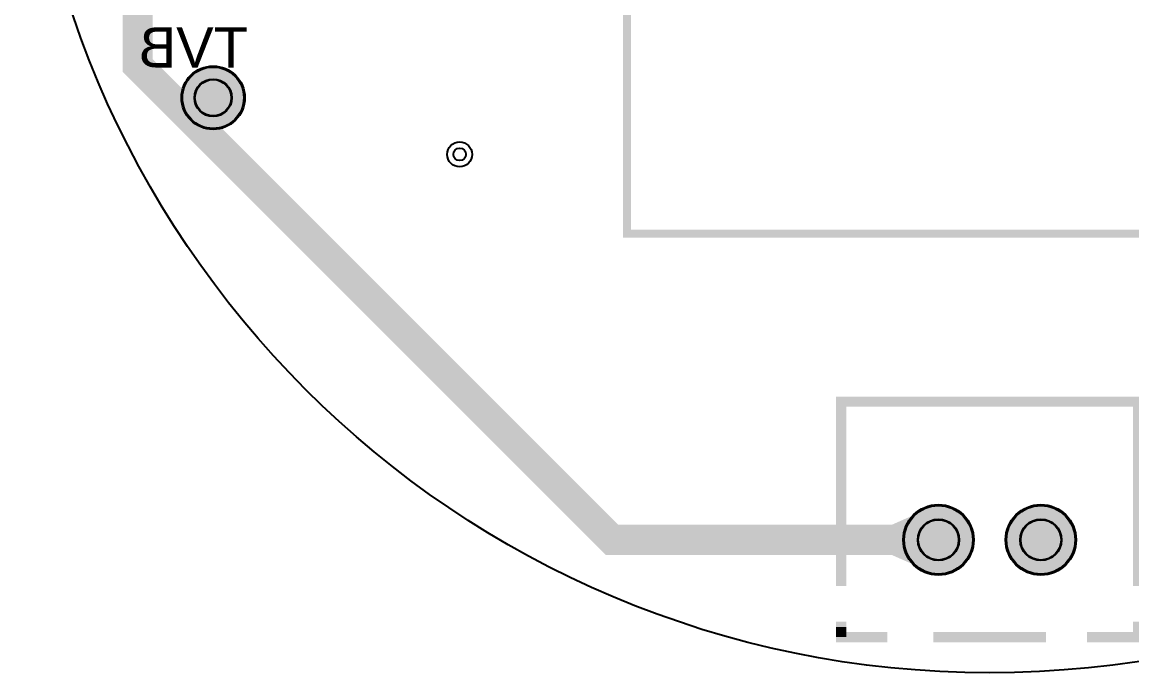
# Model space of a CAD drawing. Header units: millimetres. Extents: x -24 to 24, y -24 to 24.
# Drawn here: x -24 to 3.53, y -24 to -7.85 of the extents above; entities that cross this region are included whole.
import ezdxf

# ---------------------------------------------------------------- set-up
doc = ezdxf.new("R2010")
doc.units = ezdxf.units.MM
for name, color, linetype, true_color in [('BoardOutLine', 7, 'Continuous', 0xff00ff), ('BottomLayer', 7, 'Continuous', 0x0000ff), ('BottomSilkLayer', 7, 'Continuous', 0x66cc33), ('BottomSolderMaskLayer', 7, 'Continuous', 0xaa00ff), ('Document', 7, 'Continuous', 0xffffff), ('Hole', 7, 'Continuous', 0x222222), ('Multi-Layer', 7, 'Continuous', 0xc0c0c0), ('TopSilkLayer', 7, 'Continuous', 0xffcc00), ('TopSolderMaskLayer', 7, 'Continuous', 0x800080)]:
    doc.layers.add(name, color=color, linetype=linetype, true_color=true_color)
doc.styles.get("Standard").update_dxf_attribs({"font": 'arial.ttf'})

msp = doc.modelspace()

# ---------------------------------------------------------------- hatches: boundary and pattern name
at = {"layer": 'BottomLayer'}
for points in [[(-19.793, -9.161), (-19.013, -9.997), (-19.537, -10.217), (-20.049, -9.669)], [(-19.433, -10.473), (-19.98, -9.47), (-20.146, -9.766), (-19.772, -10.452)], [(-1.832, -21.338), (-1.832, -20.063), (-2.427, -20.326), (-2.427, -21.076)]]:
    msp.add_hatch(color=256, dxfattribs=at).paths.add_polyline_path(points)
at = {"layer": 'BottomSolderMaskLayer'}
for points in [[(-20.051, -9.73, 1), (-18.476, -9.73, 1)], [(-2.145, -20.701, 1), (-0.395, -20.701, 1)], [(0.395, -20.701, 1), (2.145, -20.701, 1)]]:
    msp.add_hatch(color=256, dxfattribs=at).paths.add_polyline_path(points)
at = {"layer": 'Document'}
for points in [[(9.1, -6.65), (9.1, -13.05), (8.95, -13.2), (-8.9, -13.2), (-9.1, -13), (-9.1, -6.85), (-8.9, -6.85), (-8.9, -13), (8.9, -13), (8.9, -6.7), (8.9, -6.65)], [(-3.81, -21.844), (-3.81, -17.145), (3.81, -17.145), (3.81, -21.844), (3.556, -21.844), (3.556, -17.399), (-3.556, -17.399), (-3.556, -21.844)], [(-2.54, -23.241), (-3.81, -23.241), (-3.81, -22.733), (-3.556, -22.733), (-3.556, -22.987), (-2.54, -22.987)], [(2.413, -23.241), (3.81, -23.241), (3.81, -22.733), (3.556, -22.733), (3.556, -22.987), (2.413, -22.987)], [(-1.397, -23.241), (-1.397, -22.987), (1.397, -22.987), (1.397, -23.241)]]:
    msp.add_hatch(color=256, dxfattribs=at).paths.add_polyline_path(points)
at = {"layer": 'Multi-Layer'}
for points in [[(-2.12, -20.701, 1), (-0.42, -20.701, 1)], [(0.42, -20.701, 1), (2.12, -20.701, 1)]]:
    msp.add_hatch(color=256, dxfattribs=at).paths.add_polyline_path(points)
at = {"layer": 'TopSolderMaskLayer'}
for points in [[(-20.051, -9.73, 1), (-18.476, -9.73, 1)], [(-2.145, -20.701, 1), (-0.395, -20.701, 1)], [(0.395, -20.701, 1), (2.145, -20.701, 1)]]:
    msp.add_hatch(color=256, dxfattribs=at).paths.add_polyline_path(points)

# ---------------------------------------------------------------- linework, layer by layer
at = {"layer": 'BoardOutLine'}
msp.add_circle((0, 0), 24, dxfattribs=at)
at = {"layer": 'BottomLayer', "const_width": 0.75}
for points in [[(-13.974, 8.471), (-13.977, 9.649), (-15.803, 11.476), (-19.57, 11.476), (-21.135, 9.911), (-21.135, -8.933), (-9.367, -20.701), (-1.269, -20.701)], [(-19.959, -10.109), (-19.58, -9.73), (-19.264, -9.73)]]:
    msp.add_lwpolyline(points, dxfattribs=at)
at = {"layer": 'BottomSolderMaskLayer'}
for centre, radius in [((-19.264, -9.73), 0.787), ((-19.264, -9.73), 0.465), ((-1.27, -20.701), 0.875), ((1.27, -20.701), 0.875), ((-1.27, -20.701), 0.515), ((1.27, -20.701), 0.515)]:
    msp.add_circle(centre, radius, dxfattribs=at)
at = {"layer": 'Hole'}
msp.add_circle((-13.149, -11.135), 0.155, dxfattribs=at)
at = {"layer": 'Multi-Layer'}
for centre, radius in [((-19.264, -9.73), 0.762), ((-19.264, -9.73), 0.45), ((-13.149, -11.135), 0.31), ((-1.27, -20.701), 0.85), ((1.27, -20.701), 0.85), ((-1.27, -20.701), 0.5), ((1.27, -20.701), 0.5)]:
    msp.add_circle(centre, radius, dxfattribs=at)
at = {"layer": 'TopSilkLayer'}
for points, const_width in [([(-9, -6.654), (-9, -13.1), (9, -13.1), (9, -6.654)], 0.2), ([(-3.683, -21.717), (-3.683, -17.272)], 0.254), ([(-3.683, -17.272), (3.683, -17.272), (3.683, -21.717)], 0.254), ([(-3.683, -23.114), (-3.683, -22.86)], 0.254), ([(-3.683, -23.114), (-2.667, -23.114)], 0.254), ([(-1.27, -23.114), (1.27, -23.114)], 0.254), ([(3.683, -23.114), (2.54, -23.114)], 0.254)]:
    msp.add_lwpolyline(points, dxfattribs=dict(at, const_width=const_width))
at = {"layer": 'TopSolderMaskLayer'}
for centre, radius in [((-19.264, -9.73), 0.787), ((-19.264, -9.73), 0.465), ((-1.27, -20.701), 0.875), ((1.27, -20.701), 0.875), ((-1.27, -20.701), 0.515), ((1.27, -20.701), 0.515)]:
    msp.add_circle(centre, radius, dxfattribs=at)

# ---------------------------------------------------------------- texts
at = {"layer": 'BottomSilkLayer', "text_generation_flag": 2}
msp.add_text('TVB', height=1, dxfattribs=at).set_placement((-18.396, -8.98))

doc.saveas('drawing.dxf')
